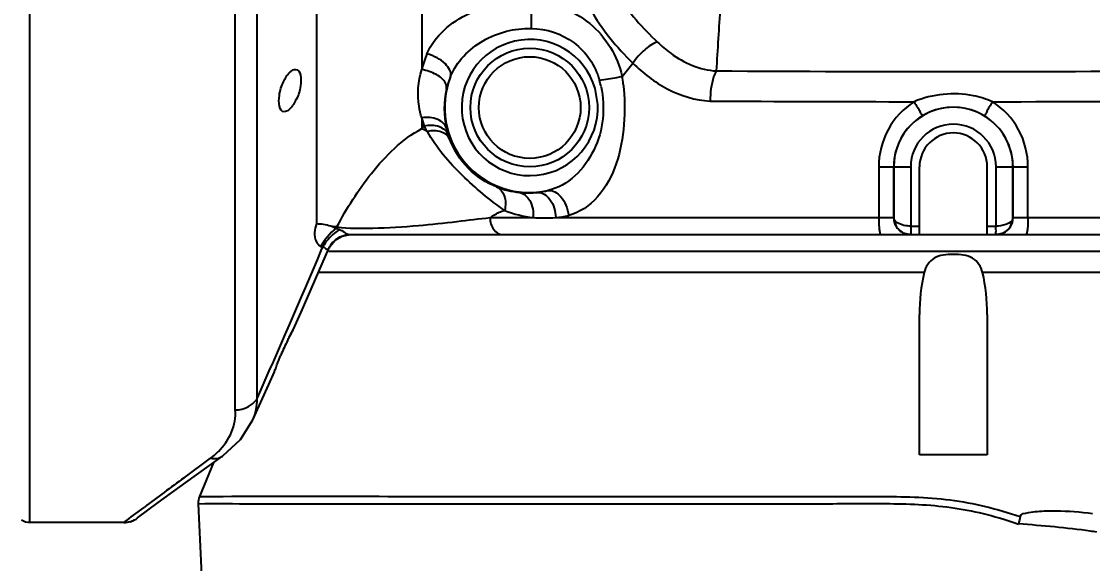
# Model space of a CAD drawing. Header units: millimetres. Extents: x 5828 to 6704, y 123 to 421.
# Drawn here: x 6524.703 to 6527.864, y 211.896 to 213.497 of the extents above; entities that cross this region are included whole.
import ezdxf

# ---------------------------------------------------------------- set-up
doc = ezdxf.new("R2010")
doc.units = ezdxf.units.MM
for name, color, linetype in [('外形图', 7, 'Continuous'), ('尺寸标注', 7, 'Continuous'), ('运动范围', 7, 'Continuous')]:
    doc.layers.add(name, color=color, linetype=linetype)
doc.styles.add('微软雅黑', font='msyh.ttc', dxfattribs={"height": 1.5})
doc.dimstyles.new('尺寸标注_1_20比例', dxfattribs={"dimtxt": 1.5, "dimasz": 1.25, "dimexe": 0.5, "dimexo": 0.4, "dimgap": 0.5, "dimtad": 1, "dimdec": 1, "dimlfac": 20, "dimdsep": 46, "dimtxsty": '微软雅黑', "dimcen": 0.09, "dimadec": 0, "dimazin": 0, "dimtp": 0.01, "dimtm": 0.01, "dimtfac": 1, "dimtdec": 1, "dimtofl": 0, "dimtmove": 0, "dimatfit": 3, "dimfxl": 1, "dimtolj": 1, "dimarcsym": 0})

# ---------------------------------------------------------------- blocks, each defined once
blk = doc.blocks.new('*D1146')
at = {"layer": 'Defpoints', "color": 0}
for p in [(6488.2514, 214.3423), (6559.4529, 214.3423), (6635.7237, 214.3423), (6618.6004, 203.913), (6564.9841, 201.5194)]:
    blk.add_point(p, dxfattribs=at)
at = {"layer": '尺寸标注', "color": 0, "lineweight": -2}
blk.add_arc((6559.4529, 214.3423), 13.965, 185.13022, 344.86978, dxfattribs=at)
at = {"layer": '尺寸标注', "color": 0}
for points in [[(6545.7519, 213.1029), (6545.3356, 213.0842), (6545.4878, 214.3423)], [(6573.1371, 210.6519), (6572.7305, 210.7426), (6573.2057, 211.9173)]]:
    blk.add_solid(points, dxfattribs=at)
at = {"layer": '尺寸标注', "color": 0, "insert": (6555.4094, 202.3101), "char_height": 1.5, "attachment_point": 5, "rotation": 341.4248, "style": '微软雅黑'}
blk.add_mtext('\\A1;{\\fAlibaba PuHuiTi 3.0 55 Regular|b0|i0|c134|p18;+\\A1;170%%d}', dxfattribs=at)

msp = doc.modelspace()

# ---------------------------------------------------------------- linework, layer by layer
at = {"layer": '外形图', "linetype": 'ByBlock'}
for p, q in [((6524.7279, 212.0173), (6524.7279, 216.6673)), ((6525.334, 212.3498), (6525.334, 215.1013)), ((6525.3981, 212.3831), (6525.3981, 215.0902)), ((6525.5738, 214.8921), (6525.5738, 212.8995)), ((6525.8841, 214.1537), (6525.8841, 213.3544)), ((6526.4035, 213.2517), (6526.3957, 213.2986)), ((6525.8841, 213.2118), (6525.8841, 213.18)), ((6525.8841, 213.18), (6525.8909, 213.1877)), ((6527.2326, 213.0673), (6527.2326, 212.9173)), ((6527.2326, 213.0673), (6527.327, 213.0673)), ((6527.2767, 213.0673), (6527.2767, 212.9173)), ((6527.277, 213.0673), (6527.277, 212.9173)), ((6527.327, 213.0673), (6527.327, 212.8923)), ((6527.3529, 212.8673), (6527.3529, 213.0673)), ((6527.5529, 212.8923), (6527.5529, 213.0673)), ((6527.5787, 212.8923), (6527.5787, 213.0673)), ((6527.5787, 213.0673), (6527.6731, 213.0673)), ((6527.6287, 212.9173), (6527.6287, 213.0673)), ((6527.629, 212.9173), (6527.629, 213.0673)), ((6527.6731, 212.9173), (6527.6731, 213.0673)), ((6526.0859, 212.9173), (6526.2128, 212.9173)), ((6526.2798, 212.9173), (6527.2767, 212.9173)), ((6527.6287, 212.9173), (6529.3279, 212.9173)), ((6525.6154, 212.8927), (6525.6314, 212.8859)), ((6527.327, 212.8923), (6527.3529, 212.8923)), ((6527.5529, 212.8923), (6527.5787, 212.8923)), ((6527.5529, 212.8673), (6527.5529, 212.8919)), ((6525.6286, 212.851), (6525.6493, 212.8631)), ((6525.6421, 212.8603), (6525.6574, 212.8657)), ((6525.6493, 212.8631), (6525.6543, 212.864)), ((6525.6494, 212.8631), (6525.6729, 212.8673)), ((6525.6574, 212.8657), (6525.672, 212.8673)), ((6525.672, 212.8673), (6527.3267, 212.8673)), ((6527.3274, 212.8673), (6527.5783, 212.8673)), ((6527.579, 212.8673), (6529.2778, 212.8673)), ((6525.5279, 212.6382), (6525.6102, 212.8261)), ((6525.5877, 212.82), (6525.5924, 212.8311)), ((6525.6095, 212.826), (6525.6102, 212.8261)), ((6525.6134, 212.8324), (6525.6185, 212.8387)), ((6529.3116, 212.8173), (6525.6102, 212.8173)), ((6527.3667, 212.7555), (6525.5793, 212.7555)), ((6529.404, 212.7555), (6527.539, 212.7555)), ((6525.5046, 212.5858), (6525.5279, 212.6382)), ((6527.3529, 212.2173), (6527.3529, 212.6313)), ((6527.5529, 212.6313), (6527.5529, 212.2173)), ((6525.2835, 212.2268), (6525.2841, 212.2274)), ((6525.1826, 212.1496), (6525.2612, 212.207)), ((6525.1882, 212.1357), (6525.296, 212.2134)), ((6525.2697, 212.1945), (6525.2282, 212.094)), ((6525.296, 212.2134), (6525.2967, 212.2139)), ((6527.5529, 212.2173), (6527.3529, 212.2173)), ((6525.1066, 212.0761), (6525.1882, 212.1357)), ((6525.1283, 212.0919), (6525.1882, 212.1358)), ((6525.2282, 212.094), (6525.2475, 212.0943)), ((6525.0339, 212.039), (6525.0647, 212.0622)), ((6525.0455, 212.0308), (6525.1066, 212.0761)), ((6525.0647, 212.0622), (6525.0656, 212.0629)), ((6525.2244, 212.0729), (6525.2438, 212.0731)), ((6525.2244, 212.0729), (6525.2438, 211.6423)), ((6525.0051, 212.0173), (6525.0202, 212.0287)), ((6525.0202, 212.0287), (6525.0268, 212.0337)), ((6525.0268, 212.0337), (6525.0339, 212.039)), ((6525.0728, 212.051), (6525.0731, 212.0513)), ((6525.0051, 212.0173), (6524.7279, 212.0173)), ((6525.0051, 212.0173), (6525.0153, 212.0181)), ((6525.0051, 212.0173), (6525.0086, 212.0176)), ((6525.0153, 212.0181), (6525.0272, 212.0211)), ((6525.0227, 212.0199), (6525.0272, 212.0211)), ((6525.0272, 212.0211), (6525.0368, 212.0253))]:
    msp.add_line(p, q, dxfattribs=at)
for points in [[(6525.9007, 213.1717), (6525.9002, 213.1717), (6525.8997, 213.1718), (6525.8992, 213.1721)], [(6525.6102, 212.8261), (6525.6134, 212.8324), (6525.6286, 212.851)], [(6525.6206, 212.8438), (6525.6292, 212.8521), (6525.6421, 212.8603)], [(6525.3854, 212.3201), (6525.4326, 212.4246), (6525.4493, 212.4618)], [(6525.2967, 212.2139), (6525.349, 212.2627), (6525.3854, 212.3201)]]:
    msp.add_lwpolyline(points, dxfattribs=at)
for radius in [0.175, 0.15]:
    msp.add_circle((6526.2029, 213.2423), radius, dxfattribs=at)
for centre, radius, start, end in [((6537.3721, 213.3988), 11.1653, 179.18148, 179.6047), ((6550.9537, 211.9092), 24.2435, 176.14127, 176.5915), ((6526.2029, 213.2423), 0.2009, 16.2831, 2.6872), ((6526.1821, 213.2823), 0.3066, 157.2309, 166.3955), ((6521.5565, 217.3057), 6.3224, 321.08596, 321.53757), ((6526.2029, 213.2423), 0.2509, 158.6582, 282.3418), ((6526.2048, 213.238), 0.2542, 157.9039, 166.744), ((6525.9521, 213.2548), 0.5298, 6.15, 8.6285), ((6527.4513, 333.8317), 120.4832, 269.667952, 270.369161), ((6526.205, 213.238), 0.2545, 166.7602, 192.8034), ((6526.127, 213.244), 0.2925, 11.8079, 15.7184), ((6527.4246, 332.0398), 118.7803, 269.667455, 269.957861), ((6527.4664, 335.7145), 122.455, 270.047752, 270.365416), ((6527.4529, 213.0673), 0.1759, 0, 180), ((6527.4529, 213.0673), 0.176, 58.3083, 121.6916), ((6526.1815, 213.2836), 0.306, 193.5846, 198.2669), ((6527.4526, 213.0673), 0.1758, 121.6108, 179.9868), ((6527.4531, 213.0673), 0.1758, 0.0131, 58.3891), ((6525.6381, 212.6928), 0.5458, 61.4207, 63.2188), ((6526.2938, 213.3917), 0.4516, 206.8533, 209.1009), ((6526.2051, 213.238), 0.2546, 192.8067, 197.3217), ((6527.4529, 213.0673), 0.1259, 0, 180), ((6527.4529, 213.0673), 0.1, 0.0009, 179.9991), ((6526.1972, 213.2356), 0.2463, 197.3222, 200.2414), ((6526.1983, 213.2458), 0.2554, 248.5733, 264.146), ((6526.198, 213.2452), 0.2548, 264.1987, 276.3013), ((6526.198, 213.2444), 0.254, 276.3224, 283.301), ((6526.2471, 213.2236), 0.3082, 247.499, 263.6199), ((6526.2463, 213.6741), 0.7575, 267.4653, 272.5347), ((6526.2462, 213.2208), 0.3054, 276.327, 283.5857), ((6527.326, 212.9173), 0.0492, 180.0056, 183.4665), ((6527.3273, 212.9174), 0.0506, 183.5026, 198.3493), ((6527.579, 212.9173), 0.05, 294.7442, 359.9964), ((6525.7652, 213.8964), 1.0148, 261.5122, 262.5742), ((6525.5897, 212.9145), 0.0506, 325.5508, 331.0883), ((6527.3264, 212.9171), 0.0496, 198.3718, 206.7043), ((6527.327, 212.9175), 0.0503, 206.752, 221.9064), ((6527.3266, 212.9171), 0.0498, 221.9384, 228.2286), ((6527.3269, 212.9176), 0.0503, 228.2664, 245.6051), ((6527.3264, 212.9167), 0.0493, 245.669, 249.6099), ((6527.5792, 212.9168), 0.0494, 290.343, 292.4703), ((6527.5793, 212.9167), 0.0493, 292.4735, 294.735), ((6499.813, 223.7471), 27.9953, 336.05107, 337.02573), ((6525.6716, 212.7993), 0.0677, 154.5823, 156.7675), ((6525.6725, 212.7989), 0.0686, 139.1059, 154.56), ((6526.1072, 212.2424), 0.6932, 153.2065, 157.1587), ((6532.2612, 202.4799), 11.9837, 126.20555, 126.90148), ((6525.2744, 212.0749), 0.05, 157.5326, 182.3499), ((6525.0051, 212.0844), 0.0671, 270, 307.0394), ((6528.4842, 211.8471), 0.8551, 167.2974, 168.813), ((6524.7279, 212.0682), 0.05, 240, 270), ((6527.4182, 208.6568), 3.3639, 82.5062, 86.128), ((6527.3882, 208.4676), 3.5554, 82.1091, 82.4249)]:
    msp.add_arc(centre, radius, start, end, dxfattribs=at)
for points, knots in [([(6526.4064, 213.7478), (6526.4071, 213.7176), (6526.4185, 213.6562), (6526.4735, 213.5464), (6526.5358, 213.4773), (6526.5797, 213.4357)], [0, 0, 0, 0, 0.248024, 0.503243, 1, 1, 1, 1]), ([(6526.3348, 213.7218), (6526.3339, 213.6895), (6526.3412, 213.6231), (6526.3928, 213.4989), (6526.4592, 213.4206), (6526.507, 213.3732)], [0, 0, 0, 0, 0.242943, 0.494493, 1, 1, 1, 1]), ([(6525.8994, 213.401), (6525.9217, 213.4541), (6526.0243, 213.5383), (6526.1455, 213.559), (6526.2079, 213.5583)], [0, 0, 0, 0, 0.480139, 1, 1, 1, 1]), ([(6526.2079, 213.5583), (6526.2693, 213.5534), (6526.3929, 213.5078), (6526.4625, 213.3939), (6526.4758, 213.3343)], [0, 0, 0, 0, 0.502378, 1, 1, 1, 1]), ([(6525.9692, 213.3336), (6525.9868, 213.3778), (6526.0598, 213.4531), (6526.1582, 213.4766), (6526.207, 213.4759)], [0, 0, 0, 0, 0.493616, 1, 1, 1, 1]), ([(6526.207, 213.4759), (6526.2515, 213.4752), (6526.3431, 213.4463), (6526.3965, 213.366), (6526.4086, 213.3232)], [0, 0, 0, 0, 0.50065, 1, 1, 1, 1]), ([(6526.5797, 213.4357), (6526.5657, 213.4312), (6526.5385, 213.412), (6526.5168, 213.3878), (6526.507, 213.3732)], [0, 0, 0, 0, 0.455058, 1, 1, 1, 1]), ([(6526.5797, 213.4357), (6526.592, 213.4239), (6526.6411, 213.3816), (6526.7051, 213.3526), (6526.7531, 213.3505)], [0, 0, 0, 0, 0.262723, 1, 1, 1, 1]), ([(6525.9692, 213.3336), (6525.9737, 213.3462), (6525.957, 213.3714), (6525.9295, 213.3896), (6525.9098, 213.398), (6525.8994, 213.401)], [0, 0, 0, 0, 0.391231, 0.683731, 1, 1, 1, 1]), ([(6526.507, 213.3732), (6526.5371, 213.3435), (6526.606, 213.2899), (6526.6914, 213.2636), (6526.7352, 213.2615)], [0, 0, 0, 0, 0.491073, 1, 1, 1, 1]), ([(6525.4786, 213.2298), (6525.4618, 213.2298), (6525.4612, 213.2813), (6525.4734, 213.315), (6525.4866, 213.3386), (6525.4948, 213.3464)], [0, 0, 0, 0, 0.398409, 0.731558, 1, 1, 1, 1]), ([(6525.4948, 213.3464), (6525.4961, 213.3477), (6525.5008, 213.3517), (6525.5068, 213.3548), (6525.5112, 213.3548)], [0, 0, 0, 0, 0.296876, 1, 1, 1, 1]), ([(6525.5112, 213.3548), (6525.528, 213.3548), (6525.5297, 213.3033), (6525.5164, 213.2695), (6525.503, 213.246), (6525.4948, 213.2382)], [0, 0, 0, 0, 0.398563, 0.731329, 1, 1, 1, 1]), ([(6525.8841, 213.2118), (6525.8806, 213.223), (6525.8696, 213.2697), (6525.8734, 213.3198), (6525.8841, 213.3544)], [0, 0, 0, 0, 0.244951, 1, 1, 1, 1]), ([(6525.9573, 213.2963), (6525.9584, 213.3022), (6525.9537, 213.3215), (6525.9255, 213.3432), (6525.8991, 213.352), (6525.8841, 213.3544)], [0, 0, 0, 0, 0.180425, 0.545576, 1, 1, 1, 1]), ([(6526.4086, 213.3232), (6526.4258, 213.3252), (6526.4483, 213.3287), (6526.4706, 213.3332), (6526.4758, 213.3343)], [0, 0, 0, 0, 0.76317, 1, 1, 1, 1]), ([(6526.7531, 213.3505), (6526.75, 213.3448), (6526.7386, 213.3164), (6526.7353, 213.2854), (6526.7352, 213.2615)], [0, 0, 0, 0, 0.214602, 1, 1, 1, 1]), ([(6526.4133, 213.3038), (6526.4262, 213.2424), (6526.4154, 213.1119), (6526.3152, 213.0105), (6526.2565, 212.9972)], [0, 0, 0, 0, 0.510693, 1, 1, 1, 1]), ([(6526.4788, 213.3116), (6526.4831, 213.2721), (6526.4842, 213.1927), (6526.4645, 213.0766), (6526.4125, 212.9767), (6526.3506, 212.9319), (6526.3179, 212.924)], [0, 0, 0, 0, 0.264088, 0.525961, 0.776176, 1, 1, 1, 1]), ([(6527.5685, 213.2595), (6527.5504, 213.2674), (6527.4753, 213.2902), (6527.3909, 213.2829), (6527.3372, 213.2595)], [0, 0, 0, 0, 0.25233, 1, 1, 1, 1]), ([(6525.4948, 213.2382), (6525.4934, 213.2369), (6525.4888, 213.2329), (6525.4829, 213.2298), (6525.4786, 213.2298)], [0, 0, 0, 0, 0.299214, 1, 1, 1, 1]), ([(6527.3372, 213.2595), (6527.3054, 213.2394), (6527.2515, 213.1815), (6527.2326, 213.105), (6527.2326, 213.0673)], [0, 0, 0, 0, 0.499522, 1, 1, 1, 1]), ([(6527.3372, 213.2595), (6527.3404, 213.2543), (6527.346, 213.2447), (6527.3543, 213.2315), (6527.3571, 213.2233), (6527.3613, 213.218), (6527.3604, 213.217)], [0, 0, 0, 0, 0.37977, 0.700715, 0.917297, 1, 1, 1, 1]), ([(6527.5685, 213.2595), (6527.5653, 213.2543), (6527.5597, 213.2447), (6527.5514, 213.2315), (6527.5486, 213.2233), (6527.5444, 213.218), (6527.5453, 213.217)], [0, 0, 0, 0, 0.379769, 0.700714, 0.917296, 1, 1, 1, 1]), ([(6527.6731, 213.0673), (6527.6731, 213.105), (6527.6542, 213.1815), (6527.6003, 213.2394), (6527.5685, 213.2595)], [0, 0, 0, 0, 0.500355, 1, 1, 1, 1]), ([(6525.9569, 213.1816), (6525.9538, 213.1931), (6525.9288, 213.2135), (6525.8999, 213.2139), (6525.8841, 213.2118)], [0, 0, 0, 0, 0.426862, 1, 1, 1, 1]), ([(6525.634, 212.8901), (6525.6629, 212.9455), (6525.7317, 213.0544), (6525.8258, 213.1485), (6525.8841, 213.18)], [0, 0, 0, 0, 0.485669, 1, 1, 1, 1]), ([(6525.9621, 213.1622), (6525.9582, 213.173), (6525.9336, 213.1913), (6525.9059, 213.1904), (6525.8909, 213.1877)], [0, 0, 0, 0, 0.429787, 1, 1, 1, 1]), ([(6525.9661, 213.1503), (6525.9622, 213.1599), (6525.9393, 213.1754), (6525.9144, 213.1742), (6525.9007, 213.1717)], [0, 0, 0, 0, 0.426226, 1, 1, 1, 1]), ([(6526.1291, 212.9388), (6526.0845, 212.9693), (6526.0004, 213.0393), (6525.9271, 213.1231), (6525.9007, 213.1717)], [0, 0, 0, 0, 0.493901, 1, 1, 1, 1]), ([(6526.105, 213.008), (6526.0743, 213.0201), (6526.0156, 213.0583), (6525.9781, 213.1177), (6525.9661, 213.1503)], [0, 0, 0, 0, 0.487764, 1, 1, 1, 1]), ([(6526.105, 213.008), (6526.1155, 213.0035), (6526.1328, 212.98), (6526.1319, 212.953), (6526.1291, 212.9388)], [0, 0, 0, 0, 0.441661, 1, 1, 1, 1]), ([(6526.1723, 212.9917), (6526.1851, 212.9899), (6526.2104, 212.9656), (6526.2138, 212.9344), (6526.2128, 212.9173)], [0, 0, 0, 0, 0.431554, 1, 1, 1, 1]), ([(6526.226, 212.992), (6526.2398, 212.9929), (6526.2709, 212.9692), (6526.2786, 212.9362), (6526.2798, 212.9173)], [0, 0, 0, 0, 0.420956, 1, 1, 1, 1]), ([(6526.2565, 212.9972), (6526.2703, 212.9999), (6526.2947, 212.9835), (6526.3107, 212.954), (6526.3164, 212.9343), (6526.3179, 212.924)], [0, 0, 0, 0, 0.411668, 0.694463, 1, 1, 1, 1]), ([(6525.634, 212.89), (6525.6689, 212.8851), (6525.7496, 212.8857), (6525.8676, 212.8925), (6525.9829, 212.9052), (6526.0533, 212.914), (6526.0859, 212.9173)], [0, 0, 0, 0, 0.233392, 0.530749, 0.783051, 1, 1, 1, 1]), ([(6526.0859, 212.9173), (6526.0894, 212.9198), (6526.1027, 212.9288), (6526.1175, 212.9362), (6526.1291, 212.9388)], [0, 0, 0, 0, 0.265298, 1, 1, 1, 1]), ([(6526.0859, 212.9173), (6526.0859, 212.905), (6526.0909, 212.8818), (6526.1125, 212.8673), (6526.1223, 212.8673)], [0, 0, 0, 0, 0.554723, 1, 1, 1, 1]), ([(6527.2326, 212.9173), (6527.2326, 212.9109), (6527.2329, 212.8994), (6527.2339, 212.883), (6527.2356, 212.8743), (6527.237, 212.8673), (6527.2385, 212.8673)], [0, 0, 0, 0, 0.376498, 0.696571, 0.913051, 1, 1, 1, 1]), ([(6527.277, 212.9173), (6527.2771, 212.9049), (6527.2875, 212.8785), (6527.3142, 212.8673), (6527.3274, 212.8673)], [0, 0, 0, 0, 0.483333, 1, 1, 1, 1]), ([(6527.327, 212.8923), (6527.3203, 212.8924), (6527.3025, 212.8939), (6527.2774, 212.9047), (6527.277, 212.9173)], [0, 0, 0, 0, 0.346176, 1, 1, 1, 1]), ([(6527.6287, 212.9173), (6527.6286, 212.914), (6527.6237, 212.9041), (6527.6049, 212.8949), (6527.5884, 212.8924), (6527.5787, 212.8923)], [0, 0, 0, 0, 0.163573, 0.514715, 1, 1, 1, 1]), ([(6527.6038, 212.8742), (6527.6076, 212.8765), (6527.6212, 212.887), (6527.6286, 212.9048), (6527.6287, 212.9173)], [0, 0, 0, 0, 0.26349, 1, 1, 1, 1]), ([(6527.6731, 212.9173), (6527.6731, 212.9109), (6527.6728, 212.8994), (6527.6718, 212.883), (6527.6701, 212.8743), (6527.6687, 212.8673), (6527.6672, 212.8673)], [0, 0, 0, 0, 0.376498, 0.696571, 0.913051, 1, 1, 1, 1]), ([(6525.5737, 212.8995), (6525.5678, 212.8833), (6525.563, 212.8549), (6525.5802, 212.836), (6525.5858, 212.8318)], [0, 0, 0, 0, 0.712442, 1, 1, 1, 1]), ([(6525.5738, 212.8996), (6525.5804, 212.8992), (6525.5946, 212.8988), (6525.6082, 212.8946), (6525.6154, 212.8927)], [0, 0, 0, 0, 0.470203, 1, 1, 1, 1]), ([(6525.6418, 212.8823), (6525.6366, 212.879), (6525.6173, 212.8651), (6525.6012, 212.8465), (6525.5925, 212.8311)], [0, 0, 0, 0, 0.258854, 1, 1, 1, 1]), ([(6525.6418, 212.8823), (6525.644, 212.8813), (6525.6515, 212.8774), (6525.6582, 212.8723), (6525.6636, 212.8697)], [0, 0, 0, 0, 0.288665, 1, 1, 1, 1]), ([(6527.327, 212.8923), (6527.327, 212.8891), (6527.3272, 212.8834), (6527.3267, 212.875), (6527.3281, 212.8712), (6527.3268, 212.8673), (6527.3274, 212.8673)], [0, 0, 0, 0, 0.382631, 0.707024, 0.923816, 1, 1, 1, 1]), ([(6527.5783, 212.8673), (6527.5789, 212.8673), (6527.5776, 212.8712), (6527.579, 212.875), (6527.5785, 212.8834), (6527.5787, 212.8891), (6527.5787, 212.8923)], [0, 0, 0, 0, 0.076184, 0.292976, 0.617369, 1, 1, 1, 1]), ([(6525.5924, 212.8311), (6525.5938, 212.8309), (6525.5983, 212.8291), (6525.6013, 212.8251), (6525.6045, 212.824)], [0, 0, 0, 0, 0.284866, 1, 1, 1, 1]), ([(6527.539, 212.7555), (6527.5351, 212.7721), (6527.5114, 212.8069), (6527.4528, 212.8092), (6527.3943, 212.8069), (6527.3706, 212.7721), (6527.3667, 212.7555)], [0, 0, 0, 0, 0.235095, 0.500046, 0.764998, 1, 1, 1, 1]), ([(6525.4884, 212.5549), (6525.4903, 212.5587), (6525.4955, 212.5691), (6525.5016, 212.579), (6525.5046, 212.5857)], [0, 0, 0, 0, 0.364629, 1, 1, 1, 1]), ([(6525.5048, 212.5861), (6525.5044, 212.5861), (6525.5039, 212.5845), (6525.5009, 212.5811), (6525.4988, 212.5768), (6525.497, 212.5737)], [0, 0, 0, 0, 0.072892, 0.271949, 1, 1, 1, 1]), ([(6525.4541, 212.4749), (6525.4551, 212.4775), (6525.4596, 212.4898), (6525.4643, 212.5019), (6525.4684, 212.5115)], [0, 0, 0, 0, 0.209153, 1, 1, 1, 1]), ([(6525.4493, 212.4618), (6525.4495, 212.4624), (6525.4512, 212.4667), (6525.4528, 212.4711), (6525.4541, 212.4749)], [0, 0, 0, 0, 0.13572, 1, 1, 1, 1]), ([(6525.334, 212.3498), (6525.3405, 212.3498), (6525.3651, 212.3525), (6525.3887, 212.3677), (6525.3981, 212.3832)], [0, 0, 0, 0, 0.264788, 1, 1, 1, 1]), ([(6525.2841, 212.2274), (6525.3002, 212.2437), (6525.3274, 212.2813), (6525.3356, 212.3277), (6525.334, 212.3498)], [0, 0, 0, 0, 0.507728, 1, 1, 1, 1]), ([(6525.2612, 212.207), (6525.2643, 212.2064), (6525.2762, 212.205), (6525.2889, 212.2083), (6525.296, 212.2134)], [0, 0, 0, 0, 0.265736, 1, 1, 1, 1]), ([(6525.2475, 212.0943), (6525.5201, 212.0961), (6525.9113, 212.0936), (6526.4337, 212.0942), (6526.8227, 212.0936), (6527.1631, 212.0953), (6527.4444, 212.0923), (6527.5829, 212.0574), (6527.65, 212.0352)], [0, 0, 0, 0, 0.339516, 0.487335, 0.650765, 0.823854, 0.911891, 1, 1, 1, 1]), ([(6525.2438, 212.0731), (6525.2476, 212.0732), (6525.2679, 212.0732), (6525.2882, 212.0732), (6525.3047, 212.0731)], [0, 0, 0, 0, 0.186824, 1, 1, 1, 1]), ([(6525.3047, 212.0731), (6525.4149, 212.0728), (6525.708, 212.073), (6526.113, 212.0729), (6526.5292, 212.0728), (6526.8257, 212.0731), (6527.0743, 212.0724), (6527.2655, 212.0748), (6527.4589, 212.0672), (6527.5844, 212.0338), (6527.6453, 212.013)], [0, 0, 0, 0, 0.140902, 0.374577, 0.517773, 0.672943, 0.753569, 0.835417, 0.917675, 1, 1, 1, 1]), ([(6527.65, 212.0352), (6527.652, 212.0438), (6527.6763, 212.0466), (6527.7086, 212.052), (6527.7742, 212.0527), (6527.8277, 212.0488), (6527.8637, 212.0441)], [0, 0, 0, 0, 0.123056, 0.246744, 0.497884, 1, 1, 1, 1])]:
    msp.add_open_spline(points, degree=3, knots=knots, dxfattribs=at)
for points in [[(6525.6314, 212.8859), (6525.6133, 212.8708), (6525.5974, 212.8523), (6525.5858, 212.8318)], [(6525.6314, 212.8859), (6525.635, 212.8849), (6525.6384, 212.8837), (6525.6418, 212.8823)], [(6525.6636, 212.8697), (6525.6662, 212.8684), (6525.6691, 212.8673), (6525.672, 212.8673)], [(6527.3267, 212.8673), (6527.3208, 212.8673), (6527.3148, 212.8684), (6527.3093, 212.8704)], [(6527.5783, 212.8673), (6527.5871, 212.8673), (6527.5962, 212.8698), (6527.6038, 212.8742)], [(6527.5964, 212.8704), (6527.5909, 212.8684), (6527.5849, 212.8673), (6527.579, 212.8673)], [(6525.5858, 212.8318), (6525.588, 212.8323), (6525.5904, 212.8319), (6525.5924, 212.8311)], [(6525.6045, 212.824), (6525.6062, 212.8235), (6525.6084, 212.8246), (6525.6095, 212.826)], [(6527.3667, 212.7555), (6527.3571, 212.715), (6527.3529, 212.673), (6527.3529, 212.6313)], [(6527.5529, 212.6313), (6527.5529, 212.673), (6527.5486, 212.715), (6527.539, 212.7555)], [(6525.3854, 212.3202), (6525.3943, 212.3397), (6525.399, 212.3617), (6525.3981, 212.3831)], [(6525.2612, 212.207), (6525.269, 212.2132), (6525.2765, 212.2198), (6525.2835, 212.2268)]]:
    msp.add_open_spline(points, degree=3, dxfattribs=at)
at = {"layer": '运动范围'}
msp.add_arc((6559.4529, 214.3423), 60.06, 10, 350, dxfattribs=at)

# ---------------------------------------------------------------- dimensions: what is measured, and where the dimension line sits
at = {"layer": '尺寸标注'}
dim = msp.add_angular_dim_2l(base=(6564.9841, 201.5194), line1=((6635.7237, 214.3423), (6488.2514, 214.3423)), line2=((6559.4529, 214.3423), (6618.6004, 203.913)), text='\\A1;{\\fAlibaba PuHuiTi 3.0 55 Regular|b0|i0|c134|p18;+<>}', dimstyle='尺寸标注_1_20比例', dxfattribs=at)
dim.commit()
dim.dimension.update_dxf_attribs({"geometry": '*D1146', "text_midpoint": (6555.0043, 201.1047), "dimtype": 162})

doc.saveas('drawing.dxf')
